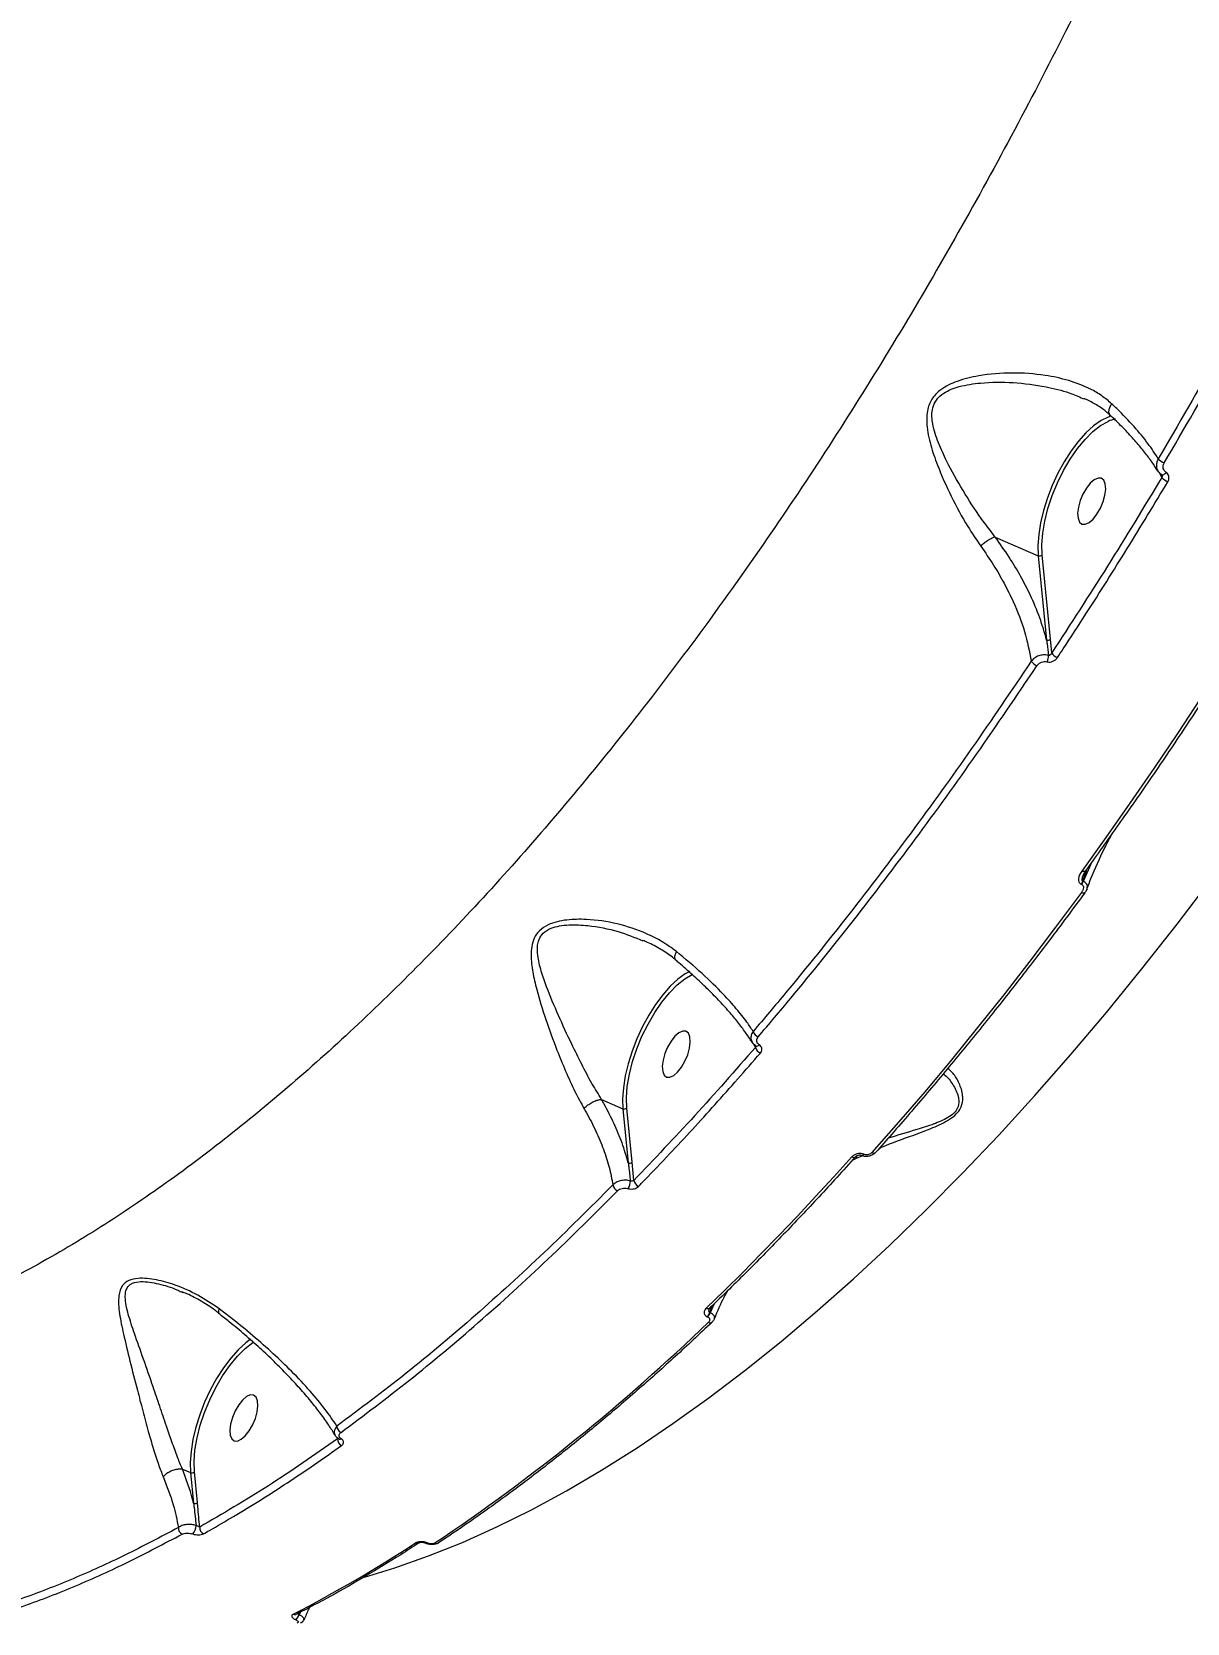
# Model space of a CAD drawing. Header units: millimetres. Extents: x -4781 to 5098, y -4410 to 4664.
# Drawn here: x -1281 to -1071.7, y -1176.8 to -888.7 of the extents above; entities that cross this region are included whole.
import ezdxf

# ---------------------------------------------------------------- set-up
doc = ezdxf.new("R2010")
doc.units = ezdxf.units.MM
for name, color, linetype in [('DIKOM_ОБЪЕКТ', 7, 'Continuous'), ('DIKOM_РАЗМЕР_ЗОНА', 7, 'Continuous'), ('DIKOM_РАЗМЕР_ОБЪЕКТА', 7, 'Continuous')]:
    doc.layers.add(name, color=color, linetype=linetype)
doc.styles.add('style1', font='arial.ttf', dxfattribs={"width": 0.8})
doc.dimstyles.new('1-50', dxfattribs={"dimtxt": 300, "dimasz": 200, "dimexe": 100, "dimexo": 0, "dimgap": 100, "dimtad": 1, "dimtxsty": 'style1', "dimcen": 200, "dimclrd": 7, "dimclre": 7, "dimclrt": 7, "dimadec": 1, "dimazin": 2, "dimtfac": 1, "dimtmove": 0, "dimatfit": 2, "dimfxl": 0, "dimlwd": 25, "dimlwe": 18, "dimarcsym": 0})

# ---------------------------------------------------------------- blocks, each defined once
blk = doc.blocks.new('*D54')
at = {"layer": 'Defpoints', "color": 0, "transparency": 16777216}
for p in [(2534.93, 1098.4), (-3331.22, 763.4), (2534.93, -3200.56)]:
    blk.add_point(p, dxfattribs=at)
at = {"layer": 'DIKOM_РАЗМЕР_ОБЪЕКТА', "color": 7, "lineweight": 18, "transparency": 16777216}
for p, q in [((2534.93, 1098.4), (2534.93, -3300.56)), ((-3331.22, 763.4), (-3331.22, -3300.56))]:
    blk.add_line(p, q, dxfattribs=at)
at = {"layer": 'DIKOM_РАЗМЕР_ОБЪЕКТА', "color": 7, "lineweight": 25, "transparency": 16777216}
blk.add_line((-3131.22, -3200.56), (2334.93, -3200.56), dxfattribs=at)
at = {"layer": 'DIKOM_РАЗМЕР_ОБЪЕКТА', "color": 7, "transparency": 16777216}
for points in [[(-3131.22, -3167.23), (-3131.22, -3233.9), (-3331.22, -3200.56)], [(2334.93, -3167.23), (2334.93, -3233.9), (2534.93, -3200.56)]]:
    blk.add_solid(points, dxfattribs=at)
at = {"layer": 'DIKOM_РАЗМЕР_ОБЪЕКТА', "color": 7, "transparency": 16777216, "insert": (941.13, -2947.39), "char_height": 300, "attachment_point": 5, "style": 'style1'}
blk.add_mtext('5870', dxfattribs=at)
blk = doc.blocks.new('*D57')
at = {"layer": 'Defpoints', "color": 0, "transparency": 16777216}
for p in [(4034.06, 1180.11), (-4781.22, 856.14), (4034.06, -4310.06)]:
    blk.add_point(p, dxfattribs=at)
at = {"layer": 'DIKOM_РАЗМЕР_ЗОНА', "color": 7, "lineweight": 18, "transparency": 16777216}
for p, q in [((4034.06, 1180.11), (4034.06, -4410.06)), ((-4781.22, 856.14), (-4781.22, -4410.06))]:
    blk.add_line(p, q, dxfattribs=at)
at = {"layer": 'DIKOM_РАЗМЕР_ЗОНА', "color": 7, "lineweight": 25, "transparency": 16777216}
blk.add_line((-4581.22, -4310.06), (3834.06, -4310.06), dxfattribs=at)
at = {"layer": 'DIKOM_РАЗМЕР_ЗОНА', "color": 7, "transparency": 16777216}
for points in [[(-4581.22, -4276.72), (-4581.22, -4343.39), (-4781.22, -4310.06)], [(3834.06, -4276.72), (3834.06, -4343.39), (4034.06, -4310.06)]]:
    blk.add_solid(points, dxfattribs=at)
at = {"layer": 'DIKOM_РАЗМЕР_ЗОНА', "color": 7, "transparency": 16777216, "insert": (-1490.8, -4056.88), "char_height": 300, "attachment_point": 5, "style": 'style1'}
blk.add_mtext('8820', dxfattribs=at)

msp = doc.modelspace()

# ---------------------------------------------------------------- linework, layer by layer
at = {"layer": 'DIKOM_ОБЪЕКТ', "color": 7, "linetype": 'Continuous', "lineweight": 15}
for p, q in [((-1090.659, -955.085), (-1090.421, -955.183)), ((-1076.87, -968.389), (-1076.332, -969.38)), ((-1106.503, -980.179), (-1098.707, -983.556)), ((-1098.707, -983.556), (-1097.199, -998.819)), ((-1096.506, -998.691), (-1098.014, -983.427)), ((-1096.279, -1001.148), (-1096.506, -998.691)), ((-1088.999, -1038.996), (-1090.555, -1042.51)), ((-1090.655, -1042.466), (-1089.873, -1040.203)), ((-1090.555, -1042.51), (-1090.655, -1042.466)), ((-1090.945, -1043.029), (-1090.845, -1043.072)), ((-1177.813, -1081.992), (-1173.924, -1083.676)), ((-1173.924, -1083.676), (-1172.956, -1093.474)), ((-1172.263, -1093.345), (-1173.231, -1083.548)), ((-1171.959, -1096.643), (-1172.263, -1093.345)), ((-1132.363, -1092.997), (-1131.653, -1092.621)), ((-1131.653, -1092.621), (-1130.622, -1092.179)), ((-1130.764, -1092.153), (-1130.791, -1092.141)), ((-1130.287, -1091.928), (-1130.314, -1091.916)), ((-1253.873, -1116.83), (-1253.638, -1116.941)), ((-1158.209, -1120.572), (-1157.8, -1119.382)), ((-1158.124, -1120.609), (-1158.209, -1120.572)), ((-1157.373, -1118.967), (-1158.124, -1120.609)), ((-1158.661, -1121.324), (-1158.576, -1121.361)), ((-1225.791, -1143.081), (-1225.594, -1143.446)), ((-1225.335, -1143.468), (-1225.311, -1143.481)), ((-1253.694, -1148.899), (-1253.697, -1148.898)), ((-1253.694, -1148.899), (-1252.222, -1149.536)), ((-1250.983, -1154.943), (-1251.53, -1149.409)), ((-1252.222, -1149.536), (-1251.676, -1155.072)), ((-1209.634, -1162.347), (-1209.679, -1162.327)), ((-1209.345, -1162.289), (-1209.391, -1162.269)), ((-1232.615, -1175.267), (-1232.491, -1174.904)), ((-1232.55, -1175.295), (-1232.615, -1175.267)), ((-1232.294, -1174.8), (-1232.55, -1175.295)), ((-1233.246, -1176.152), (-1233.181, -1176.181))]:
    msp.add_line(p, q, dxfattribs=at)
at = {"layer": 'DIKOM_ОБЪЕКТ', "color": 7, "linetype": 'Continuous', "lineweight": 15, "flags": 128}
for points in [[(-1085.593, -958.3), (-1086.038, -958.453), (-1087.348, -959.106), (-1088.704, -960.071), (-1090.076, -961.328), (-1091.435, -962.848), (-1092.75, -964.599), (-1093.995, -966.544), (-1095.14, -968.639), (-1096.163, -970.84), (-1097.04, -973.098), (-1097.752, -975.365), (-1098.284, -977.591), (-1098.625, -979.729), (-1098.767, -981.732), (-1098.707, -983.556)], [(-1098.014, -983.427), (-1098.07, -981.555), (-1097.907, -979.492), (-1097.53, -977.289), (-1096.949, -974.998), (-1096.176, -972.676), (-1095.23, -970.377), (-1094.136, -968.159), (-1092.918, -966.073), (-1091.606, -964.172), (-1090.233, -962.5), (-1088.83, -961.098), (-1087.433, -960), (-1086.079, -959.234)], [(-1090.791, -977.822), (-1090.201, -977.849), (-1089.517, -977.539), (-1088.794, -976.915), (-1088.092, -976.029), (-1087.466, -974.953), (-1086.968, -973.773), (-1086.638, -972.585), (-1086.503, -971.486), (-1086.573, -970.564), (-1086.844, -969.895), (-1087.292, -969.531), (-1087.882, -969.504), (-1088.566, -969.815), (-1089.289, -970.438), (-1089.991, -971.324), (-1090.617, -972.4), (-1091.115, -973.581), (-1091.445, -974.768), (-1091.58, -975.868), (-1091.509, -976.789), (-1091.239, -977.459), (-1090.791, -977.822)], [(-1076.37, -968.885), (-1076.307, -968.912), (-1076.204, -968.92), (-1076.087, -968.891), (-1075.958, -968.828), (-1075.825, -968.734), (-1075.692, -968.611), (-1075.565, -968.466)], [(-1056.71, -989.494), (-1060.849, -996.168), (-1065.028, -1002.766), (-1069.245, -1009.289), (-1073.498, -1015.731), (-1077.786, -1022.091), (-1082.108, -1028.366), (-1086.461, -1034.555), (-1090.844, -1040.655)], [(-1220.7, -1168.466), (-1215.222, -1166.79), (-1209.149, -1164.643), (-1203.001, -1162.171), (-1196.785, -1159.378), (-1190.506, -1156.265), (-1184.171, -1152.835), (-1177.783, -1149.092), (-1171.351, -1145.04), (-1164.88, -1140.681), (-1158.375, -1136.02), (-1151.843, -1131.061), (-1145.29, -1125.809), (-1138.723, -1120.27), (-1132.146, -1114.446), (-1125.566, -1108.346), (-1118.99, -1101.973), (-1112.424, -1095.334), (-1105.873, -1088.435), (-1099.343, -1081.283), (-1092.842, -1073.885), (-1086.374, -1066.246), (-1079.946, -1058.374), (-1073.564, -1050.277), (-1067.234, -1041.962)], [(-1090.212, -1040.671), (-1090.236, -1040.698), (-1090.312, -1040.74), (-1090.415, -1040.757), (-1090.542, -1040.748), (-1090.687, -1040.714), (-1090.844, -1040.655)], [(-1090.907, -1044.55), (-1095.561, -1050.817), (-1100.244, -1056.979), (-1104.952, -1063.034), (-1109.685, -1068.978), (-1114.441, -1074.809), (-1119.217, -1080.526), (-1124.012, -1086.124), (-1128.822, -1091.603)], [(-1090.273, -1044.563), (-1090.313, -1044.602), (-1090.391, -1044.638), (-1090.494, -1044.651), (-1090.617, -1044.64), (-1090.757, -1044.606), (-1090.907, -1044.55)], [(-1161.837, -1058.828), (-1162.627, -1059.265), (-1163.98, -1060.241), (-1165.347, -1061.504), (-1166.7, -1063.028), (-1168.009, -1064.78), (-1169.246, -1066.723), (-1170.384, -1068.814), (-1171.4, -1071.009), (-1172.271, -1073.26), (-1172.978, -1075.518), (-1173.506, -1077.736), (-1173.844, -1079.865), (-1173.984, -1081.859), (-1173.924, -1083.676)], [(-1173.231, -1083.548), (-1173.286, -1081.683), (-1173.126, -1079.629), (-1172.752, -1077.434), (-1172.175, -1075.153), (-1171.408, -1072.839), (-1170.47, -1070.548), (-1169.382, -1068.335), (-1168.172, -1066.253), (-1166.867, -1064.352), (-1165.501, -1062.678), (-1164.104, -1061.27), (-1162.711, -1060.162), (-1161.355, -1059.382), (-1161.281, -1059.348)], [(-1166.007, -1077.942), (-1165.417, -1077.97), (-1164.733, -1077.659), (-1164.011, -1077.036), (-1163.308, -1076.15), (-1162.683, -1075.073), (-1162.185, -1073.893), (-1161.855, -1072.706), (-1161.719, -1071.606), (-1161.79, -1070.685), (-1162.06, -1070.015), (-1162.509, -1069.652), (-1163.099, -1069.625), (-1163.783, -1069.935), (-1164.505, -1070.559), (-1165.208, -1071.445), (-1165.833, -1072.521), (-1166.331, -1073.701), (-1166.661, -1074.888), (-1166.796, -1075.988), (-1166.726, -1076.91), (-1166.456, -1077.579), (-1166.007, -1077.942)], [(-1132.453, -1092.388), (-1135.737, -1096.019), (-1139.027, -1099.592), (-1142.322, -1103.106), (-1145.621, -1106.562), (-1148.924, -1109.958), (-1152.23, -1113.294), (-1155.539, -1116.569), (-1158.849, -1119.782)], [(-1158.16, -1119.732), (-1158.17, -1119.741), (-1158.171, -1119.742)], [(-1241.36, -1125.408), (-1242.219, -1126.052), (-1243.591, -1127.309), (-1244.95, -1128.829), (-1246.266, -1130.58), (-1247.51, -1132.525), (-1248.656, -1134.62), (-1249.678, -1136.821), (-1250.555, -1139.079), (-1251.267, -1141.346), (-1251.8, -1143.573), (-1252.141, -1145.71), (-1252.283, -1147.712), (-1252.222, -1149.536)], [(-1251.53, -1149.409), (-1251.585, -1147.536), (-1251.423, -1145.473), (-1251.046, -1143.27), (-1250.464, -1140.979), (-1249.691, -1138.657), (-1248.746, -1136.359), (-1247.651, -1134.14), (-1246.433, -1132.055), (-1245.121, -1130.153), (-1243.748, -1128.481), (-1242.346, -1127.079), (-1240.949, -1125.981), (-1240.781, -1125.87)], [(-1244.306, -1143.803), (-1243.716, -1143.83), (-1243.032, -1143.52), (-1242.309, -1142.896), (-1241.607, -1142.01), (-1240.981, -1140.934), (-1240.483, -1139.754), (-1240.153, -1138.566), (-1240.018, -1137.467), (-1240.089, -1136.545), (-1240.359, -1135.875), (-1240.807, -1135.513), (-1241.398, -1135.485), (-1242.082, -1135.796), (-1242.804, -1136.419), (-1243.507, -1137.305), (-1244.132, -1138.382), (-1244.63, -1139.561), (-1244.96, -1140.749), (-1245.095, -1141.848), (-1245.025, -1142.77), (-1244.754, -1143.44), (-1244.306, -1143.803)]]:
    msp.add_lwpolyline(points, dxfattribs=at)
at = {"layer": 'DIKOM_ОБЪЕКТ', "color": 7, "linetype": 'Continuous', "lineweight": 15}
for centre, radius, start, end in [((-1083.038, -966.397), 7.782, 102.80503, 112.99605), ((-1074.759, -963.985), 2.995, 222.4081, 247.73652), ((-1074.201, -967.566), 2.798, 220.41088, 248.2126), ((-1098.458, -982.966), 0.64, 247.11181, 313.8655), ((-1096.95, -998.227), 0.642, 247.22587, 313.75143), ((-1099.129, -1001.763), 2.25, 333.71086, 4.05818), ((-1094.416, -999.952), 2.213, 212.70962, 248.28584), ((-1098.104, -1001.4), 2.258, 213.79001, 247.83835), ((-1092.705, -1041.766), 2.166, 324.33263, 341.12704), ((-1092.597, -1041.813), 2.158, 324.30175, 341.15792), ((-1148.805, -1069.185), 1.613, 198.00894, 247.23922), ((-1148.428, -1072.142), 1.569, 195.56338, 247.60397), ((-1149.671, -1071.754), 0.576, 252.88492, 320.30283), ((-1173.675, -1083.085), 0.642, 247.1799, 313.7974), ((-1128.508, -1091.12), 0.576, 236.94864, 307.6424), ((-1172.707, -1092.881), 0.642, 247.22587, 313.75143), ((-1132.139, -1091.91), 0.572, 236.6941, 308.05394), ((-1130.717, -1091.679), 0.467, 260.34196, 329.51762), ((-1130.694, -1091.686), 0.473, 261.83564, 329.25879), ((-1174.304, -1097.177), 1.461, 191.3531, 246.58224), ((-1175.093, -1096.774), 2.502, 327.27482, 0.79407), ((-1170.534, -1096.399), 1.446, 189.72631, 247.00995), ((-1158.541, -1119.235), 0.628, 240.58682, 306.09297), ((-1160.065, -1119.968), 1.952, 315.98794, 341.95632), ((-1159.974, -1120.009), 1.944, 315.94641, 342.0112), ((-1409.684, -861.617), 362.067, 303.85894, 313.93762), ((-1158.145, -1121.813), 0.611, 239.53818, 307.13692), ((-1224.441, -1141.124), 1.274, 180.03364, 245.09767), ((-1224.336, -1143.5), 1.259, 177.52778, 245.26951), ((-1225.153, -1143.063), 0.447, 249.38889, 301.3727), ((-1251.973, -1148.945), 0.642, 247.15552, 313.74552), ((-1251.427, -1154.479), 0.642, 247.22758, 313.74973), ((-1253.237, -1159.601), 1.199, 174.35345, 244.19075), ((-1253.855, -1159.014), 2.625, 321.1674, 357.66606), ((-1249.379, -1159.553), 1.199, 172.59599, 244.41797), ((-1345.48, -957.536), 244.704, 297.19839, 303.20761), ((-1211.155, -1161.659), 0.691, 243.67787, 300.4018), ((-1209.587, -1162.035), 0.305, 251.64531, 309.97485), ((-1209.543, -1162.05), 0.311, 254.05851, 309.67027), ((-1207.652, -1161.663), 0.69, 243.63783, 300.59592), ((-1233.325, -1174.533), 0.719, 244.71717, 295.63637), ((-1234.164, -1174.831), 1.608, 304.77671, 344.28815), ((-1234.099, -1174.859), 1.61, 304.80106, 344.28272)]:
    msp.add_arc(centre, radius, start, end, dxfattribs=at)
for points, knots in [([(-1025.847, -701.407), (-1027.209, -707.198), (-1029.935, -718.787), (-1034.631, -736.343), (-1039.754, -753.967), (-1045.413, -771.869), (-1051.61, -790.011), (-1058.351, -808.352), (-1065.53, -826.596), (-1073.382, -845.294), (-1081.953, -864.394), (-1091.269, -883.825), (-1101.027, -902.933), (-1111.178, -921.628), (-1121.679, -939.822), (-1132.483, -957.433), (-1143.58, -974.422), (-1154.941, -990.775), (-1166.542, -1006.466), (-1178.327, -1021.422), (-1190.241, -1035.573), (-1202.238, -1048.854), (-1214.299, -1061.23), (-1226.401, -1072.699), (-1238.516, -1083.244), (-1250.587, -1092.816), (-1262.558, -1101.371), (-1274.608, -1109.008), (-1286.7, -1115.631), (-1298.79, -1121.174), (-1310.633, -1125.506), (-1322.172, -1128.566), (-1333.407, -1130.465), (-1340.564, -1130.662), (-1344.141, -1130.76)], [0, 0, 0, 0, 0.0277666, 0.0555663, 0.083366, 0.1111321, 0.1400375, 0.1689803, 0.197923, 0.2268274, 0.2586375, 0.2905481, 0.3225098, 0.354472, 0.3863819, 0.4181914, 0.4498952, 0.4816999, 0.5135555, 0.5454109, 0.5772151, 0.6089189, 0.6405474, 0.6722758, 0.7040553, 0.7358343, 0.7675627, 0.7991908, 0.8325939, 0.8660264, 0.8994294, 0.932943, 0.9664865, 1, 1, 1, 1]), ([(-1036.079, -888.719), (-1039.244, -895.332), (-1045.574, -908.558), (-1055.631, -928.054), (-1066.056, -947.288), (-1073.333, -959.766), (-1076.971, -966.005)], [0, 0, 0, 0, 0.2485984, 0.4971951, 0.7485955, 1, 1, 1, 1]), ([(-1075.894, -966.757), (-1072.288, -960.574), (-1065.076, -948.208), (-1054.661, -929.011), (-1044.535, -909.403), (-1038.119, -895.999), (-1034.911, -889.297)], [0, 0, 0, 0, 0.2485977, 0.4971942, 0.7485978, 1, 1, 1, 1]), ([(-1085.418, -956.048), (-1086.004, -955.55), (-1087.178, -954.552), (-1089.739, -953.078), (-1093.15, -951.754), (-1097.916, -950.737), (-1103.42, -950.33), (-1108.826, -950.76), (-1113.214, -951.793), (-1116.115, -953.162), (-1117.965, -954.963), (-1118.921, -957.198), (-1118.979, -960.143), (-1118.275, -963.541), (-1116.755, -967.858), (-1114.549, -972.827), (-1111.844, -977.793), (-1109.918, -980.648), (-1109.125, -981.824)], [0, 0, 0, 0, 0.0404302, 0.0808823, 0.1509565, 0.2211462, 0.3139207, 0.4066907, 0.4680962, 0.5184377, 0.550938, 0.5857399, 0.6308296, 0.6892159, 0.7478335, 0.8412651, 0.9345812, 1, 1, 1, 1]), ([(-1106.511, -980.178), (-1106.512, -980.177), (-1107.322, -979.043), (-1109.447, -976.395), (-1112.405, -971.729), (-1115.001, -967.146), (-1116.844, -963.12), (-1117.869, -960.039), (-1118.074, -957.482), (-1117.595, -956.035), (-1116.924, -954.982), (-1115.955, -954.124), (-1114.479, -953.398), (-1112.274, -952.685), (-1108.502, -952.124), (-1103.187, -952.101), (-1097.79, -952.809), (-1093.55, -953.811), (-1091.462, -954.731), (-1090.659, -955.085)], [0, 0, 0, 0, 0.0000735, 0.0748651, 0.1804789, 0.2890252, 0.3539017, 0.4199211, 0.4676809, 0.4950489, 0.5031382, 0.5363244, 0.5629634, 0.5903648, 0.6587961, 0.7635417, 0.8709205, 0.9503617, 1, 1, 1, 1]), ([(-1085.693, -958.154), (-1085.881, -957.968), (-1086.532, -957.32), (-1087.933, -956.387), (-1089.327, -955.566), (-1090.218, -955.207), (-1090.401, -955.134)], [0, 0, 0, 0, 0.1479332, 0.5150674, 0.9003649, 1, 1, 1, 1]), ([(-1085.675, -958.102), (-1085.757, -957.997), (-1085.929, -957.773), (-1085.929, -957.214), (-1085.754, -956.648), (-1085.546, -956.251), (-1085.441, -956.086), (-1085.418, -956.048)], [0, 0, 0, 0, 0.2458498, 0.5222341, 0.7985354, 0.953894, 1, 1, 1, 1]), ([(-1076.971, -966.005), (-1077.562, -965.091), (-1078.757, -963.246), (-1081.314, -960.183), (-1083.641, -957.746), (-1085.108, -956.344), (-1085.418, -956.048)], [0, 0, 0, 0, 0.2991642, 0.603988, 0.9163404, 1, 1, 1, 1]), ([(-1077.107, -968.163), (-1077.435, -967.644), (-1078.108, -966.581), (-1079.427, -964.822), (-1080.984, -962.944), (-1082.794, -960.972), (-1084.371, -959.357), (-1085.409, -958.394), (-1085.7, -958.124)], [0, 0, 0, 0, 0.1761978, 0.361009, 0.5481978, 0.7368587, 0.9261847, 1, 1, 1, 1]), ([(-1076.971, -966.005), (-1077.001, -966.057), (-1077.167, -966.343), (-1077.342, -966.906), (-1077.339, -967.608), (-1077.14, -967.978), (-1077.054, -968.136)], [0, 0, 0, 0, 0.0754561, 0.4121213, 0.7486164, 1, 1, 1, 1]), ([(-1075.565, -968.466), (-1075.681, -968.372), (-1075.914, -968.184), (-1076.094, -967.768), (-1076.116, -967.309), (-1076.01, -966.963), (-1075.912, -966.789), (-1075.894, -966.757)], [0, 0, 0, 0, 0.2364622, 0.4729528, 0.7099236, 0.9468457, 1, 1, 1, 1]), ([(-1076.332, -969.38), (-1079.596, -974.776), (-1086.131, -985.581), (-1092.893, -995.956), (-1096.279, -1001.148)], [0, 0, 0, 0, 0.49945154, 1, 1, 1, 1]), ([(-1095.235, -1002.009), (-1094.89, -1001.484), (-1093.161, -998.862), (-1088.92, -992.333), (-1082.565, -982.297), (-1077.683, -974.21), (-1075.24, -970.164)], [0, 0, 0, 0, 0.0507679, 0.2538499, 0.6266974, 1, 1, 1, 1]), ([(-1076.362, -968.873), (-1076.405, -968.851), (-1076.687, -968.705), (-1076.872, -968.44), (-1077.029, -968.216)], [0, 0, 0, 0, 0.1525453, 1, 1, 1, 1]), ([(-1076.322, -968.941), (-1076.325, -968.931), (-1076.33, -968.912), (-1076.362, -968.894), (-1076.378, -968.886)], [0, 0, 0, 0, 0.4997409, 1, 1, 1, 1]), ([(-1076.324, -968.942), (-1076.308, -968.972), (-1076.268, -969.046), (-1076.264, -969.19), (-1076.295, -969.308), (-1076.326, -969.368), (-1076.332, -969.38)], [0, 0, 0, 0, 0.2306662, 0.5753381, 0.9199798, 1, 1, 1, 1]), ([(-1075.24, -970.164), (-1075.222, -970.132), (-1075.123, -969.958), (-1075.017, -969.614), (-1075.04, -969.158), (-1075.217, -968.745), (-1075.449, -968.559), (-1075.565, -968.466)], [0, 0, 0, 0, 0.0545954, 0.2914009, 0.5277985, 0.7640151, 1, 1, 1, 1]), ([(-1106.511, -980.178), (-1106.695, -980.241), (-1107.065, -980.367), (-1107.756, -980.754), (-1108.435, -981.223), (-1108.885, -981.599), (-1109.092, -981.793), (-1109.125, -981.824)], [0, 0, 0, 0, 0.2439916, 0.4879842, 0.7320234, 0.9571782, 1, 1, 1, 1]), ([(-1109.125, -981.824), (-1108.33, -982.975), (-1106.794, -985.198), (-1104.858, -988.559), (-1102.864, -992.587), (-1100.998, -997.391), (-1100.323, -1000.886), (-1099.981, -1002.656)], [0, 0, 0, 0, 0.1648028, 0.3184441, 0.4735143, 0.7333062, 1, 1, 1, 1]), ([(-1106.503, -980.179), (-1106.505, -980.179), (-1106.507, -980.178), (-1106.51, -980.177), (-1106.511, -980.178), (-1106.511, -980.178)], [0, 0, 0, 0, 0.49300176, 0.90151544, 1, 1, 1, 1]), ([(-1097.199, -998.819), (-1097.58, -997.491), (-1098.347, -994.817), (-1100, -990.916), (-1101.897, -987.227), (-1103.988, -983.714), (-1105.648, -981.38), (-1106.503, -980.179)], [0, 0, 0, 0, 0.2198943, 0.4427737, 0.6236683, 0.8062575, 1, 1, 1, 1]), ([(-1056.116, -989.568), (-1057.133, -991.217), (-1060.083, -996.001), (-1065.027, -1003.808), (-1070.969, -1012.934), (-1076.982, -1021.898), (-1082.956, -1030.541), (-1087.379, -1036.763), (-1089.77, -1040.062), (-1090.212, -1040.671)], [0, 0, 0, 0, 0.0925186, 0.2683139, 0.44412, 0.6199274, 0.7957368, 0.9623063, 1, 1, 1, 1]), ([(-1097.199, -998.819), (-1097.17, -999.057), (-1097.056, -999.984), (-1096.958, -1000.913), (-1096.885, -1001.603)], [0, 0, 0, 0, 0.25635228, 1, 1, 1, 1]), ([(-1096.885, -1001.603), (-1096.92, -1001.594), (-1097.202, -1001.522), (-1097.794, -1001.483), (-1098.64, -1001.661), (-1099.432, -1002.058), (-1099.798, -1002.457), (-1099.981, -1002.656)], [0, 0, 0, 0, 0.0333455, 0.2664245, 0.5082648, 0.7552609, 1, 1, 1, 1]), ([(-1097.112, -1002.759), (-1097.092, -1002.764), (-1096.921, -1002.81), (-1096.558, -1002.829), (-1096.041, -1002.698), (-1095.562, -1002.419), (-1095.344, -1002.145), (-1095.235, -1002.009)], [0, 0, 0, 0, 0.029918, 0.26183062, 0.50404312, 0.75202728, 1, 1, 1, 1]), ([(-1096.279, -1001.148), (-1096.312, -1001.218), (-1096.378, -1001.354), (-1096.527, -1001.51), (-1096.685, -1001.599), (-1096.801, -1001.614), (-1096.861, -1001.608), (-1096.878, -1001.605), (-1096.885, -1001.603)], [0, 0, 0, 0, 0.2726165, 0.5325994, 0.7667883, 0.931979, 0.9741148, 1, 1, 1, 1]), ([(-1099.981, -1002.656), (-1103.563, -1007.96), (-1110.728, -1018.567), (-1121.765, -1033.842), (-1132.993, -1048.598), (-1142.556, -1060.494), (-1148.366, -1067.353), (-1150.339, -1069.684)], [0, 0, 0, 0, 0.2203087, 0.4406223, 0.6630846, 0.8855468, 1, 1, 1, 1]), ([(-1149.429, -1070.673), (-1147.451, -1068.337), (-1141.665, -1061.505), (-1132.154, -1049.677), (-1120.934, -1034.944), (-1109.834, -1019.594), (-1102.582, -1008.859), (-1098.956, -1003.492)], [0, 0, 0, 0, 0.1144549, 0.3347664, 0.5550751, 0.7775377, 1, 1, 1, 1]), ([(-1098.956, -1003.492), (-1098.849, -1003.358), (-1098.634, -1003.09), (-1098.165, -1002.818), (-1097.659, -1002.689), (-1097.303, -1002.711), (-1097.133, -1002.754), (-1097.112, -1002.759)], [0, 0, 0, 0, 0.2479889, 0.4959498, 0.736467, 0.9670709, 1, 1, 1, 1]), ([(-1085.493, -1034.071), (-1085.933, -1034.923), (-1087.278, -1037.53), (-1088.751, -1040.79), (-1089.69, -1043.238), (-1089.914, -1043.823)], [0, 0, 0, 0, 0.2699851, 0.8253775, 1, 1, 1, 1]), ([(-1090.844, -1040.655), (-1091.002, -1040.904), (-1091.305, -1041.383), (-1091.464, -1042.063), (-1091.399, -1042.552), (-1091.224, -1042.864), (-1091.038, -1042.974), (-1090.945, -1043.029)], [0, 0, 0, 0, 0.3089406, 0.5923636, 0.769713, 0.884507, 1, 1, 1, 1]), ([(-1090.655, -1042.466), (-1090.669, -1042.458), (-1090.698, -1042.44), (-1090.731, -1042.376), (-1090.762, -1042.206), (-1090.715, -1041.796), (-1090.568, -1041.451), (-1090.469, -1041.219)], [0, 0, 0, 0, 0.037707, 0.0840011, 0.1682836, 0.4411317, 1, 1, 1, 1]), ([(-1089.878, -1043.836), (-1089.837, -1043.668), (-1089.765, -1043.376), (-1089.939, -1042.991), (-1090.198, -1042.707), (-1090.434, -1042.577), (-1090.555, -1042.51)], [0, 0, 0, 0, 0.3483104, 0.6067821, 0.7979342, 1, 1, 1, 1]), ([(-1090.192, -1040.679), (-1090.24, -1040.734), (-1090.413, -1040.931), (-1090.482, -1041.137), (-1090.532, -1041.286)], [0, 0, 0, 0, 0.2760639, 1, 1, 1, 1]), ([(-1090.273, -1044.563), (-1091.362, -1046.038), (-1094.519, -1050.319), (-1099.786, -1057.262), (-1106.086, -1065.325), (-1112.429, -1073.188), (-1118.81, -1080.844), (-1124.058, -1086.946), (-1127.18, -1090.473), (-1128.156, -1091.576)], [0, 0, 0, 0, 0.0879758, 0.25515, 0.422336, 0.5895261, 0.7567222, 0.9239241, 1, 1, 1, 1]), ([(-1090.845, -1043.072), (-1090.784, -1043.107), (-1090.664, -1043.178), (-1090.553, -1043.375), (-1090.514, -1043.68), (-1090.618, -1044.1), (-1090.808, -1044.395), (-1090.907, -1044.55)], [0, 0, 0, 0, 0.1190789, 0.2373855, 0.4122849, 0.6909495, 1, 1, 1, 1]), ([(-1089.88, -1043.857), (-1089.972, -1044.084), (-1090.074, -1044.336), (-1090.263, -1044.538), (-1090.281, -1044.558)], [0, 0, 0, 0, 0.8999788, 1, 1, 1, 1]), ([(-1164.251, -1055.197), (-1165.094, -1054.587), (-1166.781, -1053.368), (-1170.327, -1051.601), (-1174.909, -1050.054), (-1179.844, -1049.326), (-1183.53, -1049.38), (-1185.85, -1049.78), (-1187.593, -1050.368), (-1189.086, -1051.357), (-1190.051, -1052.756), (-1190.489, -1054.298), (-1190.61, -1056.352), (-1190.309, -1058.942), (-1189.402, -1062.774), (-1187.963, -1067.48), (-1186.122, -1072.482), (-1184.326, -1076.881), (-1182.696, -1080.489), (-1181.533, -1082.619), (-1180.984, -1083.623)], [0, 0, 0, 0, 0.0519292, 0.1038899, 0.1951551, 0.2864039, 0.3437017, 0.3731335, 0.4024707, 0.4366819, 0.4671099, 0.4969734, 0.5269683, 0.5808913, 0.6349518, 0.7265842, 0.8181316, 0.8810503, 0.9438861, 1, 1, 1, 1]), ([(-1177.819, -1081.99), (-1177.819, -1081.99), (-1178.318, -1080.992), (-1179.664, -1079.017), (-1181.407, -1075.58), (-1183.471, -1071.459), (-1185.648, -1066.738), (-1187.506, -1062.35), (-1188.765, -1058.743), (-1189.385, -1056.226), (-1189.462, -1054.313), (-1189.146, -1052.94), (-1188.405, -1051.786), (-1187.023, -1050.962), (-1185.382, -1050.537), (-1183.144, -1050.312), (-1179.559, -1050.501), (-1174.982, -1051.372), (-1171.795, -1052.661), (-1170.318, -1053.259)], [0, 0, 0, 0, 0.0000409, 0.064155, 0.1361985, 0.2100264, 0.3151195, 0.4230737, 0.4839028, 0.5456518, 0.5861635, 0.6100289, 0.6413772, 0.6768292, 0.7081997, 0.7406662, 0.8054159, 0.9098675, 1, 1, 1, 1]), ([(-1164.415, -1056.719), (-1164.598, -1056.56), (-1165.414, -1055.846), (-1167.112, -1054.784), (-1168.903, -1053.775), (-1170.031, -1053.328), (-1170.307, -1053.219)], [0, 0, 0, 0, 0.1072959, 0.4801971, 0.8726596, 1, 1, 1, 1]), ([(-1164.251, -1055.197), (-1164.263, -1055.221), (-1164.382, -1055.459), (-1164.544, -1055.897), (-1164.602, -1056.409), (-1164.479, -1056.595), (-1164.42, -1056.684)], [0, 0, 0, 0, 0.0356176, 0.3570878, 0.6904016, 1, 1, 1, 1]), ([(-1150.586, -1071.606), (-1150.638, -1071.516), (-1150.991, -1070.9), (-1151.882, -1069.622), (-1153.276, -1067.78), (-1154.942, -1065.808), (-1156.841, -1063.747), (-1158.958, -1061.617), (-1161.286, -1059.447), (-1163.127, -1057.807), (-1164.235, -1056.899), (-1164.453, -1056.72)], [0, 0, 0, 0, 0.02216132, 0.15173051, 0.28418168, 0.41890973, 0.55522962, 0.69242618, 0.82973461, 0.96642172, 1, 1, 1, 1]), ([(-1150.339, -1069.684), (-1150.705, -1069.127), (-1151.57, -1067.81), (-1153.34, -1065.57), (-1155.975, -1062.64), (-1159.506, -1059.166), (-1162.656, -1056.531), (-1164.251, -1055.197)], [0, 0, 0, 0, 0.1301706, 0.3081399, 0.4882723, 0.7408529, 1, 1, 1, 1]), ([(-1150.339, -1069.684), (-1150.387, -1069.751), (-1150.576, -1070.024), (-1150.758, -1070.538), (-1150.769, -1071.135), (-1150.593, -1071.448), (-1150.522, -1071.574)], [0, 0, 0, 0, 0.1119816, 0.4502205, 0.7789583, 1, 1, 1, 1]), ([(-1149.835, -1072.295), (-1149.871, -1072.277), (-1150.132, -1072.143), (-1150.392, -1071.909), (-1150.497, -1071.649), (-1150.51, -1071.617)], [0, 0, 0, 0, 0.1239344, 0.8927958, 1, 1, 1, 1]), ([(-1149.228, -1072.122), (-1149.337, -1072.038), (-1149.556, -1071.872), (-1149.708, -1071.525), (-1149.706, -1071.152), (-1149.58, -1070.861), (-1149.459, -1070.71), (-1149.429, -1070.673)], [0, 0, 0, 0, 0.2263595, 0.4526985, 0.6823273, 0.9207561, 1, 1, 1, 1]), ([(-1149.94, -1072.562), (-1153.59, -1076.734), (-1160.898, -1085.085), (-1168.269, -1092.788), (-1171.959, -1096.643)], [0, 0, 0, 0, 0.4994461, 1, 1, 1, 1]), ([(-1171.099, -1097.73), (-1170.723, -1097.343), (-1168.846, -1095.408), (-1164.218, -1090.551), (-1157.223, -1082.978), (-1151.759, -1076.722), (-1149.026, -1073.592)], [0, 0, 0, 0, 0.0507705, 0.2538577, 0.6267019, 1, 1, 1, 1]), ([(-1150.325, -1071.856), (-1150.309, -1071.885), (-1150.181, -1072.122), (-1150.053, -1072.356), (-1149.94, -1072.562)], [0, 0, 0, 0, 0.1224183, 1, 1, 1, 1]), ([(-1149.831, -1072.307), (-1149.819, -1072.328), (-1149.789, -1072.382), (-1149.817, -1072.463), (-1149.875, -1072.524), (-1149.927, -1072.555), (-1149.94, -1072.562)], [0, 0, 0, 0, 0.2101435, 0.5295108, 0.8813077, 1, 1, 1, 1]), ([(-1149.815, -1072.322), (-1149.814, -1072.323), (-1149.809, -1072.334), (-1149.828, -1072.317), (-1149.844, -1072.303)], [0, 0, 0, 0, 0.1569774, 1, 1, 1, 1]), ([(-1149.026, -1073.592), (-1148.995, -1073.554), (-1148.872, -1073.401), (-1148.744, -1073.105), (-1148.743, -1072.726), (-1148.897, -1072.376), (-1149.118, -1072.206), (-1149.228, -1072.122)], [0, 0, 0, 0, 0.0795248, 0.3195517, 0.5498975, 0.7748472, 1, 1, 1, 1]), ([(-1127.514, -1090.849), (-1127.122, -1090.678), (-1124.919, -1089.722), (-1121.443, -1088.525), (-1117.9, -1087.168), (-1115.842, -1086.226), (-1114.396, -1085.388), (-1113.244, -1084.379), (-1112.476, -1083.099), (-1112.352, -1082.082), (-1112.444, -1080.619), (-1113.005, -1079.016), (-1114.005, -1077.296), (-1114.787, -1076.652), (-1115.121, -1076.377)], [0, 0, 0, 0, 0.0404803, 0.2272933, 0.3263745, 0.3765809, 0.4283714, 0.4782976, 0.5281717, 0.6059344, 0.6267027, 0.7605223, 0.8978323, 1, 1, 1, 1]), ([(-1115.929, -1077.347), (-1115.822, -1077.423), (-1115.19, -1077.879), (-1114.136, -1079.243), (-1113.361, -1080.757), (-1113.069, -1082.147), (-1113.053, -1083.076), (-1113.682, -1084.256), (-1114.72, -1085.123), (-1115.994, -1085.795), (-1116.985, -1086.193), (-1118.544, -1086.766), (-1121.461, -1087.661), (-1124.176, -1088.491), (-1125.899, -1089.018)], [0, 0, 0, 0, 0.032493, 0.1924531, 0.3518076, 0.3756257, 0.4627585, 0.516672, 0.5703696, 0.6218428, 0.6736516, 0.6846546, 0.7998408, 1, 1, 1, 1]), ([(-1180.984, -1083.623), (-1180.959, -1083.595), (-1180.845, -1083.469), (-1180.53, -1083.171), (-1179.958, -1082.748), (-1179.209, -1082.345), (-1178.449, -1082.063), (-1178.029, -1082.015), (-1177.819, -1081.99)], [0, 0, 0, 0, 0.0350448, 0.1553056, 0.366464, 0.5776428, 0.7888074, 1, 1, 1, 1]), ([(-1177.813, -1081.992), (-1177.814, -1081.991), (-1177.816, -1081.99), (-1177.818, -1081.99), (-1177.819, -1081.99)], [0, 0, 0, 0, 0.6761187, 1, 1, 1, 1]), ([(-1172.956, -1093.474), (-1173.304, -1092.276), (-1173.979, -1089.953), (-1175.48, -1086.38), (-1176.813, -1083.741), (-1177.652, -1082.275), (-1177.813, -1081.992)], [0, 0, 0, 0, 0.3208426, 0.6223715, 0.9272356, 1, 1, 1, 1]), ([(-1180.984, -1083.623), (-1180.831, -1083.891), (-1180.044, -1085.257), (-1178.775, -1087.739), (-1177.397, -1091.04), (-1176.333, -1094.316), (-1175.936, -1096.411), (-1175.737, -1097.465)], [0, 0, 0, 0, 0.0563885, 0.2882858, 0.5227663, 0.7599996, 1, 1, 1, 1]), ([(-1130.314, -1091.916), (-1130.379, -1091.892), (-1130.589, -1091.811), (-1131.018, -1091.76), (-1131.566, -1091.837), (-1132.087, -1092.049), (-1132.331, -1092.275), (-1132.453, -1092.388)], [0, 0, 0, 0, 0.0931334, 0.3038666, 0.5302175, 0.7651294, 1, 1, 1, 1]), ([(-1128.17, -1091.567), (-1128.206, -1091.614), (-1128.381, -1091.842), (-1128.878, -1092.138), (-1129.609, -1092.345), (-1130.289, -1092.341), (-1130.63, -1092.184), (-1130.75, -1092.128)], [0, 0, 0, 0, 0.0647058, 0.3164552, 0.5984327, 0.8583819, 1, 1, 1, 1]), ([(-1128.822, -1091.603), (-1128.906, -1091.68), (-1129.072, -1091.834), (-1129.428, -1091.98), (-1129.804, -1092.034), (-1130.1, -1092), (-1130.244, -1091.945), (-1130.287, -1091.928)], [0, 0, 0, 0, 0.2336263, 0.467325, 0.695584, 0.9087095, 1, 1, 1, 1]), ([(-1172.956, -1093.474), (-1172.926, -1093.712), (-1172.791, -1094.8), (-1172.679, -1095.889), (-1172.591, -1096.739)], [0, 0, 0, 0, 0.2185528, 1, 1, 1, 1]), ([(-1131.786, -1092.36), (-1132.918, -1093.615), (-1136.2, -1097.256), (-1141.65, -1103.113), (-1148.138, -1109.849), (-1153.648, -1115.368), (-1156.994, -1118.605), (-1158.171, -1119.743)], [0, 0, 0, 0, 0.1293238, 0.3750979, 0.6208831, 0.8666835, 1, 1, 1, 1]), ([(-1130.796, -1092.142), (-1130.811, -1092.135), (-1130.85, -1092.117), (-1130.971, -1092.093), (-1131.133, -1092.086), (-1131.319, -1092.111), (-1131.514, -1092.172), (-1131.681, -1092.261), (-1131.768, -1092.338), (-1131.785, -1092.359), (-1131.786, -1092.36)], [0, 0, 0, 0, 0.0766911, 0.1979098, 0.3157769, 0.4556924, 0.6140164, 0.7950218, 0.9893861, 1, 1, 1, 1]), ([(-1131.653, -1092.621), (-1131.637, -1092.585), (-1131.586, -1092.472), (-1131.57, -1092.313), (-1131.559, -1092.204)], [0, 0, 0, 0, 0.3169004, 1, 1, 1, 1]), ([(-1175.737, -1097.465), (-1179.884, -1101.604), (-1188.177, -1109.883), (-1200.685, -1121.208), (-1213.219, -1131.773), (-1221.549, -1138.007), (-1225.715, -1141.125)], [0, 0, 0, 0, 0.2485971, 0.497191, 0.7485951, 1, 1, 1, 1]), ([(-1172.591, -1096.739), (-1172.643, -1096.725), (-1172.951, -1096.644), (-1173.571, -1096.584), (-1174.416, -1096.7), (-1175.194, -1096.994), (-1175.556, -1097.308), (-1175.737, -1097.465)], [0, 0, 0, 0, 0.0485399, 0.2867629, 0.5247271, 0.7622717, 1, 1, 1, 1]), ([(-1171.959, -1096.643), (-1171.996, -1096.67), (-1172.069, -1096.725), (-1172.225, -1096.769), (-1172.395, -1096.781), (-1172.519, -1096.761), (-1172.581, -1096.742), (-1172.591, -1096.739)], [0, 0, 0, 0, 0.2385001, 0.476916, 0.7149993, 0.952334, 1, 1, 1, 1]), ([(-1224.977, -1142.279), (-1220.849, -1139.191), (-1212.593, -1133.014), (-1200.079, -1122.481), (-1187.495, -1111.103), (-1179.088, -1102.713), (-1174.885, -1098.518)], [0, 0, 0, 0, 0.2485934, 0.4971878, 0.7485946, 1, 1, 1, 1]), ([(-1174.885, -1098.518), (-1174.776, -1098.427), (-1174.557, -1098.244), (-1174.087, -1098.079), (-1173.579, -1098.021), (-1173.204, -1098.064), (-1173.019, -1098.117), (-1172.988, -1098.126)], [0, 0, 0, 0, 0.2378458, 0.4754929, 0.7134853, 0.9515319, 1, 1, 1, 1]), ([(-1172.988, -1098.126), (-1172.957, -1098.135), (-1172.773, -1098.187), (-1172.401, -1098.231), (-1171.894, -1098.172), (-1171.426, -1098.006), (-1171.208, -1097.822), (-1171.099, -1097.73)], [0, 0, 0, 0, 0.0479033, 0.2856553, 0.5236242, 0.761824, 1, 1, 1, 1]), ([(-1247.071, -1119.878), (-1248.328, -1119.022), (-1250.842, -1117.311), (-1254.715, -1115.62), (-1257.848, -1114.706), (-1260.114, -1114.369), (-1261.861, -1114.338), (-1263.497, -1114.696), (-1264.786, -1115.744), (-1265.372, -1117.769), (-1265.17, -1120.731), (-1264.33, -1124.68), (-1263.232, -1129.291), (-1262.016, -1134.015), (-1260.899, -1138.339), (-1259.94, -1141.898), (-1258.994, -1145.164), (-1258.1, -1147.959), (-1257.469, -1149.558), (-1257.176, -1150.301)], [0, 0, 0, 0, 0.0760764, 0.1521376, 0.2132053, 0.2445028, 0.2757131, 0.3130127, 0.3506322, 0.4012573, 0.4758003, 0.550764, 0.6417659, 0.7326342, 0.7938257, 0.8549323, 0.9055396, 0.9561008, 1, 1, 1, 1]), ([(-1253.697, -1148.898), (-1253.697, -1148.898), (-1254.019, -1148.255), (-1254.621, -1146.619), (-1255.597, -1144.014), (-1256.659, -1140.899), (-1257.799, -1137.534), (-1259.189, -1133.429), (-1260.771, -1128.953), (-1262.295, -1124.588), (-1263.58, -1120.853), (-1264.099, -1118.388), (-1264.016, -1116.852), (-1263.722, -1115.997), (-1263.208, -1115.5), (-1262.385, -1115.102), (-1261.3, -1114.919), (-1259.649, -1115.033), (-1257.459, -1115.479), (-1255.487, -1116.047), (-1254.148, -1116.697), (-1253.873, -1116.83)], [0, 0, 0, 0, 0.0000124, 0.0500301, 0.1089515, 0.1679222, 0.2405396, 0.3132486, 0.4218554, 0.5305922, 0.6180433, 0.7049282, 0.7328629, 0.7606952, 0.7941004, 0.8006128, 0.8405074, 0.8754769, 0.9105821, 0.9816182, 1, 1, 1, 1]), ([(-1247.079, -1120.737), (-1247.328, -1120.531), (-1248.331, -1119.701), (-1250.283, -1118.507), (-1252.307, -1117.398), (-1253.537, -1116.929), (-1253.858, -1116.807)], [0, 0, 0, 0, 0.1216178, 0.4898292, 0.8666597, 1, 1, 1, 1]), ([(-1155.047, -1116.709), (-1155.252, -1117.087), (-1156.112, -1118.677), (-1156.818, -1120.365), (-1157.356, -1121.652)], [0, 0, 0, 0, 0.2376557, 1, 1, 1, 1]), ([(-1247.071, -1119.878), (-1247.082, -1119.911), (-1247.163, -1120.141), (-1247.21, -1120.48), (-1247.176, -1120.737), (-1247.077, -1120.757), (-1247.074, -1120.757)], [0, 0, 0, 0, 0.07765136, 0.53757378, 0.9821786, 1, 1, 1, 1]), ([(-1225.715, -1141.125), (-1226.398, -1140.116), (-1227.763, -1138.1), (-1230.537, -1134.767), (-1233.688, -1131.403), (-1237.187, -1128.037), (-1240.873, -1124.784), (-1244.219, -1122.047), (-1246.363, -1120.416), (-1247.071, -1119.878)], [0, 0, 0, 0, 0.1619235, 0.3238414, 0.4936304, 0.6385937, 0.7839126, 0.9287412, 1, 1, 1, 1]), ([(-1158.849, -1119.782), (-1158.868, -1119.801), (-1159.008, -1119.938), (-1159.184, -1120.204), (-1159.26, -1120.566), (-1159.185, -1120.876), (-1158.995, -1121.143), (-1158.773, -1121.263), (-1158.661, -1121.324)], [0, 0, 0, 0, 0.0392164, 0.2871828, 0.4951482, 0.6709209, 0.8352325, 1, 1, 1, 1]), ([(-1158.209, -1120.572), (-1158.229, -1120.561), (-1158.269, -1120.538), (-1158.323, -1120.453), (-1158.35, -1120.303), (-1158.329, -1120.085), (-1158.278, -1119.929), (-1158.251, -1119.845)], [0, 0, 0, 0, 0.089605, 0.1781246, 0.3948734, 0.6769592, 1, 1, 1, 1]), ([(-1158.155, -1119.738), (-1158.184, -1119.765), (-1158.255, -1119.83), (-1158.251, -1119.833), (-1158.248, -1119.835)], [0, 0, 0, 0, 0.4172069, 1, 1, 1, 1]), ([(-1157.337, -1121.66), (-1157.317, -1121.571), (-1157.277, -1121.399), (-1157.423, -1121.117), (-1157.694, -1120.843), (-1157.98, -1120.688), (-1158.124, -1120.609)], [0, 0, 0, 0, 0.2611193, 0.5065419, 0.7506117, 1, 1, 1, 1]), ([(-1226.027, -1142.804), (-1226.399, -1142.197), (-1227.177, -1140.925), (-1228.665, -1138.845), (-1230.415, -1136.615), (-1232.407, -1134.295), (-1234.619, -1131.907), (-1237.035, -1129.475), (-1239.619, -1127.034), (-1242.344, -1124.621), (-1244.824, -1122.532), (-1246.452, -1121.259), (-1247.081, -1120.767)], [0, 0, 0, 0, 0.0968293, 0.2026379, 0.308992, 0.4156489, 0.5223407, 0.6288168, 0.7343333, 0.8371838, 0.937089, 1, 1, 1, 1]), ([(-1157.777, -1122.3), (-1158.919, -1123.379), (-1162.231, -1126.51), (-1167.716, -1131.506), (-1174.227, -1137.203), (-1180.73, -1142.645), (-1187.22, -1147.831), (-1193.692, -1152.757), (-1200.029, -1157.335), (-1204.559, -1160.442), (-1206.941, -1162.019), (-1207.301, -1162.256)], [0, 0, 0, 0, 0.0688384, 0.1996798, 0.3305269, 0.4613814, 0.5922439, 0.7231116, 0.8539861, 0.9779792, 1, 1, 1, 1]), ([(-1158.576, -1121.361), (-1158.504, -1121.399), (-1158.359, -1121.477), (-1158.236, -1121.649), (-1158.191, -1121.846), (-1158.24, -1122.073), (-1158.353, -1122.24), (-1158.442, -1122.327), (-1158.455, -1122.34)], [0, 0, 0, 0, 0.1672767, 0.334409, 0.5090594, 0.713046, 0.9578044, 1, 1, 1, 1]), ([(-1157.341, -1121.664), (-1157.41, -1121.816), (-1157.519, -1122.056), (-1157.722, -1122.223), (-1157.795, -1122.284)], [0, 0, 0, 0, 0.63725529, 1, 1, 1, 1]), ([(-1225.594, -1143.446), (-1229.785, -1146.364), (-1238.18, -1152.209), (-1246.435, -1157), (-1250.568, -1159.399)], [0, 0, 0, 0, 0.4992737, 1, 1, 1, 1]), ([(-1225.715, -1141.125), (-1225.812, -1141.239), (-1226.055, -1141.526), (-1226.214, -1142.015), (-1226.204, -1142.476), (-1226.055, -1142.709), (-1226.003, -1142.79)], [0, 0, 0, 0, 0.222068, 0.5538472, 0.8441396, 1, 1, 1, 1]), ([(-1225.333, -1143.467), (-1225.339, -1143.464), (-1225.568, -1143.354), (-1225.83, -1143.144), (-1225.96, -1142.87), (-1225.989, -1142.807)], [0, 0, 0, 0, 0.02002283, 0.77528031, 1, 1, 1, 1]), ([(-1225.363, -1143.448), (-1225.369, -1143.452), (-1225.389, -1143.466), (-1225.474, -1143.462), (-1225.559, -1143.451), (-1225.594, -1143.446)], [0, 0, 0, 0, 0.2132692, 0.6766053, 1, 1, 1, 1]), ([(-1225.311, -1143.484), (-1225.312, -1143.483), (-1225.314, -1143.481), (-1225.359, -1143.453), (-1225.411, -1143.432), (-1225.434, -1143.422)], [0, 0, 0, 0, 0.3750651, 0.7279022, 1, 1, 1, 1]), ([(-1224.921, -1143.444), (-1225.018, -1143.375), (-1225.213, -1143.237), (-1225.341, -1142.983), (-1225.34, -1142.712), (-1225.208, -1142.468), (-1225.044, -1142.334), (-1224.977, -1142.279)], [0, 0, 0, 0, 0.1919828, 0.3835501, 0.5901809, 0.8340729, 1, 1, 1, 1]), ([(-1224.863, -1144.644), (-1224.794, -1144.588), (-1224.624, -1144.45), (-1224.489, -1144.198), (-1224.491, -1143.918), (-1224.622, -1143.657), (-1224.821, -1143.515), (-1224.921, -1143.444)], [0, 0, 0, 0, 0.1655229, 0.4120214, 0.6200317, 0.80967, 1, 1, 1, 1]), ([(-1249.897, -1160.635), (-1249.533, -1160.43), (-1247.713, -1159.406), (-1242.665, -1156.464), (-1234.702, -1151.514), (-1228.144, -1146.935), (-1224.863, -1144.644)], [0, 0, 0, 0, 0.0441412, 0.2207222, 0.6100171, 1, 1, 1, 1]), ([(-1257.176, -1150.301), (-1257.155, -1150.273), (-1257.018, -1150.094), (-1256.661, -1149.747), (-1255.998, -1149.323), (-1255.206, -1149.008), (-1254.391, -1148.841), (-1253.928, -1148.879), (-1253.697, -1148.898)], [0, 0, 0, 0, 0.031954, 0.2048918, 0.403669, 0.6024361, 0.8012358, 1, 1, 1, 1]), ([(-1251.676, -1155.072), (-1251.737, -1154.827), (-1252.247, -1152.814), (-1253.017, -1150.73), (-1253.694, -1148.899)], [0, 0, 0, 0, 0.1214161, 1, 1, 1, 1]), ([(-1257.176, -1150.301), (-1256.508, -1152.012), (-1255.278, -1155.165), (-1254.696, -1158.128), (-1254.43, -1159.483)], [0, 0, 0, 0, 0.5425369, 1, 1, 1, 1]), ([(-1251.676, -1155.072), (-1251.644, -1155.334), (-1251.479, -1156.685), (-1251.342, -1158.034), (-1251.232, -1159.121)], [0, 0, 0, 0, 0.19412119, 1, 1, 1, 1]), ([(-1250.568, -1159.399), (-1250.68, -1158.172), (-1250.815, -1156.684), (-1250.958, -1155.203), (-1250.983, -1154.943)], [0, 0, 0, 0, 0.8242921, 1, 1, 1, 1]), ([(-1254.43, -1159.483), (-1257.638, -1161.187), (-1264.053, -1164.595), (-1273.536, -1168.857), (-1282.915, -1172.539), (-1289.039, -1174.402), (-1292.101, -1175.334)], [0, 0, 0, 0, 0.249097, 0.4981938, 0.7490975, 1, 1, 1, 1]), ([(-1291.517, -1176.569), (-1288.47, -1175.642), (-1282.376, -1173.789), (-1273, -1170.115), (-1263.473, -1165.841), (-1256.997, -1162.4), (-1253.759, -1160.68)], [0, 0, 0, 0, 0.2490977, 0.4981936, 0.7490966, 1, 1, 1, 1]), ([(-1251.232, -1159.121), (-1251.489, -1159.058), (-1252.041, -1158.923), (-1252.953, -1158.929), (-1253.827, -1159.108), (-1254.23, -1159.358), (-1254.43, -1159.483)], [0, 0, 0, 0, 0.2241383, 0.4807253, 0.7415372, 1, 1, 1, 1]), ([(-1253.759, -1160.68), (-1253.636, -1160.628), (-1253.388, -1160.523), (-1252.858, -1160.478), (-1252.303, -1160.519), (-1251.966, -1160.615), (-1251.81, -1160.66)], [0, 0, 0, 0, 0.2632478, 0.5266562, 0.781306, 1, 1, 1, 1]), ([(-1251.81, -1160.66), (-1251.656, -1160.704), (-1251.324, -1160.799), (-1250.779, -1160.839), (-1250.261, -1160.792), (-1250.018, -1160.687), (-1249.897, -1160.635)], [0, 0, 0, 0, 0.2213558, 0.4743993, 0.7373079, 1, 1, 1, 1]), ([(-1250.568, -1159.399), (-1250.611, -1159.383), (-1250.695, -1159.351), (-1250.87, -1159.279), (-1251.044, -1159.204), (-1251.168, -1159.15), (-1251.221, -1159.126), (-1251.232, -1159.121)], [0, 0, 0, 0, 0.2946972, 0.5739799, 0.8144832, 0.9603282, 1, 1, 1, 1]), ([(-1210.805, -1162.255), (-1211.926, -1162.978), (-1215.177, -1165.076), (-1220.53, -1168.336), (-1226.819, -1171.944), (-1230.96, -1174.108), (-1233.014, -1175.182)], [0, 0, 0, 0, 0.1498855, 0.4348057, 0.7197342, 1, 1, 1, 1]), ([(-1209.391, -1162.269), (-1209.486, -1162.232), (-1209.726, -1162.139), (-1210.174, -1162.054), (-1210.676, -1162.042), (-1211.14, -1162.113), (-1211.354, -1162.223), (-1211.462, -1162.278)], [0, 0, 0, 0, 0.1407857, 0.3552959, 0.570024, 0.7849777, 1, 1, 1, 1]), ([(-1209.684, -1162.328), (-1209.714, -1162.314), (-1209.797, -1162.278), (-1209.992, -1162.226), (-1210.244, -1162.19), (-1210.49, -1162.187), (-1210.68, -1162.214), (-1210.778, -1162.24), (-1210.818, -1162.262), (-1210.808, -1162.256), (-1210.807, -1162.256)], [0, 0, 0, 0, 0.0891392, 0.2409234, 0.4112391, 0.5903955, 0.7416246, 0.8712014, 0.9895687, 1, 1, 1, 1]), ([(-1207.312, -1162.239), (-1207.363, -1162.28), (-1207.552, -1162.429), (-1208.02, -1162.554), (-1208.692, -1162.595), (-1209.287, -1162.508), (-1209.561, -1162.363), (-1209.621, -1162.331)], [0, 0, 0, 0, 0.084327, 0.313181, 0.6066472, 0.9133113, 1, 1, 1, 1]), ([(-1207.959, -1162.281), (-1208.03, -1162.318), (-1208.174, -1162.393), (-1208.483, -1162.441), (-1208.819, -1162.433), (-1209.119, -1162.377), (-1209.281, -1162.314), (-1209.345, -1162.289)], [0, 0, 0, 0, 0.2142326, 0.4284198, 0.6428466, 0.8576307, 1, 1, 1, 1]), ([(-1233.632, -1175.184), (-1233.699, -1175.226), (-1233.85, -1175.32), (-1233.923, -1175.516), (-1233.846, -1175.739), (-1233.623, -1175.965), (-1233.372, -1176.09), (-1233.246, -1176.152)], [0, 0, 0, 0, 0.1741868, 0.3895798, 0.5957697, 0.7979411, 1, 1, 1, 1]), ([(-1232.615, -1175.267), (-1232.65, -1175.248), (-1232.693, -1175.224), (-1232.754, -1175.159), (-1232.797, -1175.068), (-1232.802, -1174.953), (-1232.774, -1174.884), (-1232.764, -1174.862)], [0, 0, 0, 0, 0.2158741, 0.2619868, 0.5414228, 0.852242, 1, 1, 1, 1]), ([(-1231.706, -1176.151), (-1231.687, -1176.12), (-1231.632, -1176.03), (-1231.76, -1175.823), (-1232.056, -1175.556), (-1232.385, -1175.382), (-1232.55, -1175.295)], [0, 0, 0, 0, 0.1503499, 0.4328182, 0.7161128, 1, 1, 1, 1]), ([(-1230.674, -1173.939), (-1230.734, -1174.054), (-1231.111, -1174.768), (-1231.406, -1175.531), (-1231.653, -1176.173)], [0, 0, 0, 0, 0.1605912, 1, 1, 1, 1]), ([(-1233.181, -1176.181), (-1233.098, -1176.222), (-1232.932, -1176.305), (-1232.785, -1176.452), (-1232.736, -1176.598), (-1232.785, -1176.723), (-1232.882, -1176.784), (-1232.926, -1176.811)], [0, 0, 0, 0, 0.20402965, 0.40806145, 0.61355974, 0.8265556, 1, 1, 1, 1]), ([(-1231.69, -1176.156), (-1231.744, -1176.264), (-1231.859, -1176.493), (-1232.097, -1176.704), (-1232.265, -1176.776), (-1232.316, -1176.798)], [0, 0, 0, 0, 0.3841312, 0.8158824, 1, 1, 1, 1])]:
    msp.add_open_spline(points, degree=3, knots=knots, dxfattribs=at)

# ---------------------------------------------------------------- dimensions: what is measured, and where the dimension line sits
at = {"layer": 'DIKOM_РАЗМЕР_ЗОНА'}
dim = msp.add_linear_dim(base=(4034.06, -4310.056), p1=(-4781.222, 856.139), p2=(4034.06, 1180.105), text='8820', dimstyle='1-50', dxfattribs=at)
dim.commit()
dim.dimension.update_dxf_attribs({"geometry": '*D57', "text_midpoint": (-1490.8, -4310.056), "dimtype": 160})
at = {"layer": 'DIKOM_РАЗМЕР_ОБЪЕКТА'}
dim = msp.add_linear_dim(base=(2534.928, -3200.563), p1=(-3331.222, 763.397), p2=(2534.928, 1098.401), text='5870', dimstyle='1-50', dxfattribs=at)
dim.commit()
dim.dimension.update_dxf_attribs({"geometry": '*D54', "text_midpoint": (941.132, -3200.563), "dimtype": 160})

doc.saveas('drawing.dxf')
